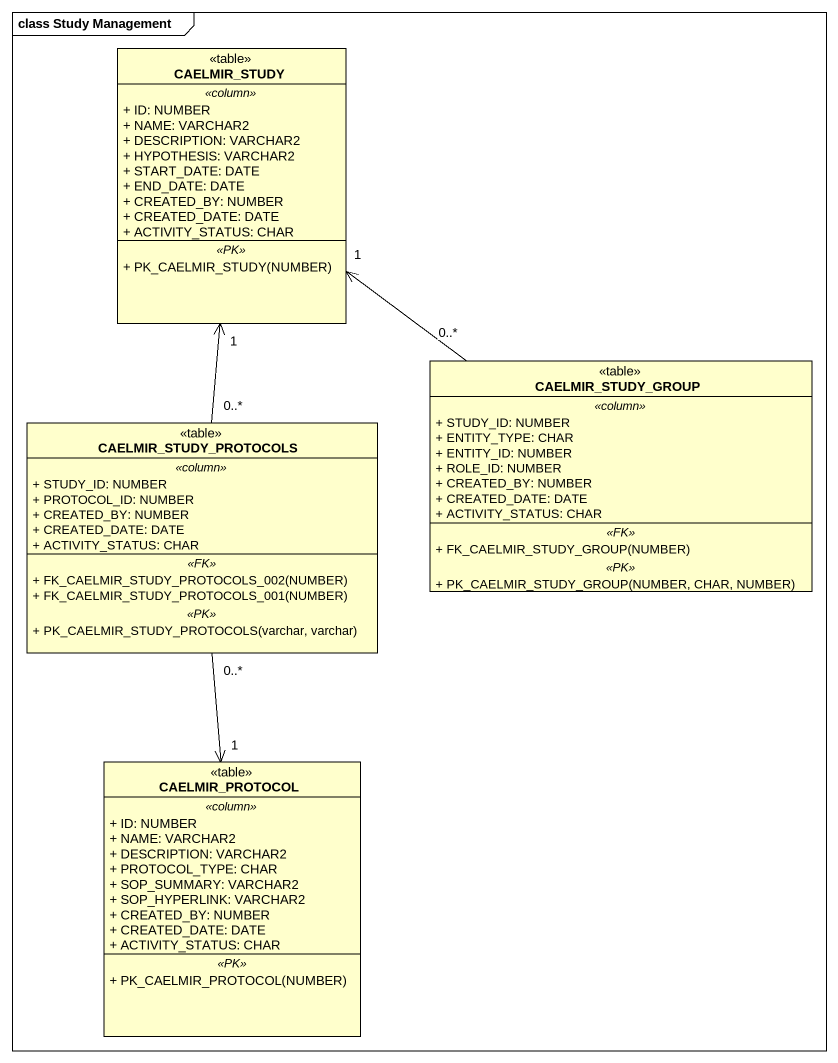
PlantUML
@startuml
mainframe class Study Management
hide circle
hide empty members
skinparam classAttributeIconSize 0
class CAELMIR_STUDY <<table>> {
  .. <<column>> ..
  + ID: NUMBER
  + NAME: VARCHAR2
  + DESCRIPTION: VARCHAR2
  + HYPOTHESIS: VARCHAR2
  + START_DATE: DATE
  + END_DATE: DATE
  + CREATED_BY: NUMBER
  + CREATED_DATE: DATE
  + ACTIVITY_STATUS: CHAR
  .. <<PK>> ..
  + PK_CAELMIR_STUDY(NUMBER)
}
class CAELMIR_STUDY_GROUP <<table>> {
  .. <<column>> ..
  + STUDY_ID: NUMBER
  + ENTITY_TYPE: CHAR
  + ENTITY_ID: NUMBER
  + ROLE_ID: NUMBER
  + CREATED_BY: NUMBER
  + CREATED_DATE: DATE
  + ACTIVITY_STATUS: CHAR
  .. <<FK>> ..
  + FK_CAELMIR_STUDY_GROUP(NUMBER)
  .. <<PK>> ..
  + PK_CAELMIR_STUDY_GROUP(NUMBER, CHAR, NUMBER)
}
class CAELMIR_STUDY_PROTOCOLS <<table>> {
  .. <<column>> ..
  + STUDY_ID: NUMBER
  + PROTOCOL_ID: NUMBER
  + CREATED_BY: NUMBER
  + CREATED_DATE: DATE
  + ACTIVITY_STATUS: CHAR
  .. <<FK>> ..
  + FK_CAELMIR_STUDY_PROTOCOLS_002(NUMBER)
  + FK_CAELMIR_STUDY_PROTOCOLS_001(NUMBER)
  .. <<PK>> ..
  + PK_CAELMIR_STUDY_PROTOCOLS(varchar, varchar)
}
class CAELMIR_PROTOCOL <<table>> {
  .. <<column>> ..
  + ID: NUMBER
  + NAME: VARCHAR2
  + DESCRIPTION: VARCHAR2
  + PROTOCOL_TYPE: CHAR
  + SOP_SUMMARY: VARCHAR2
  + SOP_HYPERLINK: VARCHAR2
  + CREATED_BY: NUMBER
  + CREATED_DATE: DATE
  + ACTIVITY_STATUS: CHAR
  .. <<PK>> ..
  + PK_CAELMIR_PROTOCOL(NUMBER)
}
CAELMIR_STUDY_GROUP "0..*" -up-> "1" CAELMIR_STUDY
CAELMIR_STUDY_PROTOCOLS "0..*" -up-> "1" CAELMIR_STUDY
CAELMIR_STUDY_PROTOCOLS "0..*" --> "1" CAELMIR_PROTOCOL
@enduml
